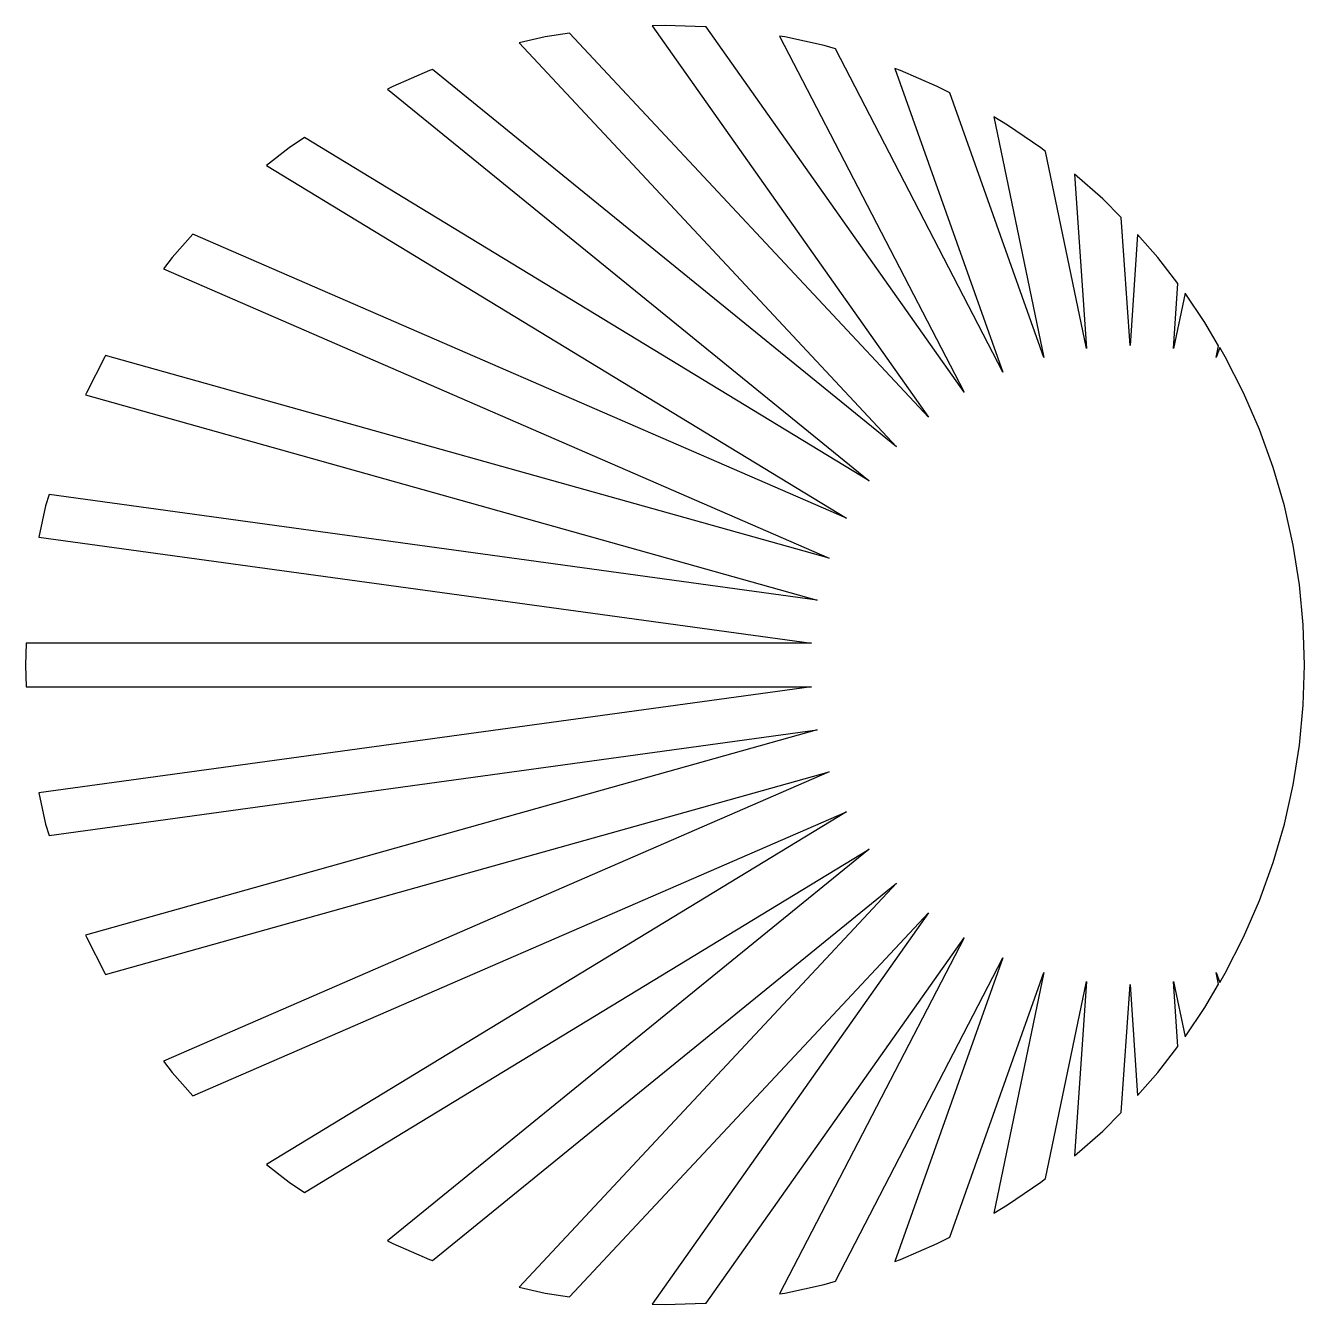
# Model space of a CAD drawing. Header units: metres. Extents: x -44 to 44, y -44 to 44.
import ezdxf

# ---------------------------------------------------------------- set-up
doc = ezdxf.new("R2010")
doc.units = ezdxf.units.M

msp = doc.modelspace()

# ---------------------------------------------------------------- linework, layer by layer
for p, q in [((0, 44), (-0.87523, 43.9725)), ((2.76277, 43.9132), (0, 44)), ((-8.24477, 43.2206), (-10.0424, 42.8188)), ((-6.56175, 43.4872), (-8.24477, 43.2206)), ((18.1284, 17.0505), (-6.56175, 43.4872)), ((-0.87523, 43.9725), (18.1284, 17.0505)), ((2.84419, 43.9055), (2.76277, 43.9132)), ((20.5793, 18.7805), (2.84419, 43.9055)), ((8.24477, 43.2206), (7.88602, 43.2775)), ((7.88602, 43.2775), (20.5793, 18.7805)), ((10.9424, 42.6176), (8.24477, 43.2206)), ((-10.0424, 42.8188), (15.9358, 15.0029)), ((11.7245, 42.3904), (10.9424, 42.6176)), ((23.243, 20.1607), (11.7245, 42.3904)), ((-16.1975, 40.9102), (-18.7343, 39.8124)), ((-15.9971, 40.9823), (-16.1975, 40.9102)), ((15.9358, 15.0029), (-15.9971, 40.9823)), ((16.1975, 40.9102), (15.8204, 41.0459)), ((15.8204, 41.0459), (23.243, 20.1607)), ((18.7343, 39.8124), (16.1975, 40.9102)), ((-18.7343, 39.8124), (-19.09, 39.6311)), ((-19.09, 39.6311), (14.0426, 12.6757)), ((19.5992, 39.3717), (18.7343, 39.8124)), ((26.0697, 21.1654), (19.5992, 39.3717)), ((23.5764, 37.1504), (22.6319, 37.709)), ((22.6319, 37.709), (26.0697, 21.1654)), ((25.8625, 35.5967), (23.5764, 37.1504)), ((-24.8174, 36.307), (-25.8625, 35.5967)), ((14.0426, 12.6757), (-24.8174, 36.307)), ((-25.8625, 35.5967), (-27.4273, 34.383)), ((26.1873, 35.3448), (25.8625, 35.5967)), ((29.007, 21.7758), (26.1873, 35.3448)), ((-27.4273, 34.383), (12.4839, 10.1124)), ((30.1201, 32.0746), (28.1859, 33.7798)), ((28.1859, 33.7798), (29.007, 21.7758)), ((31.3969, 30.7978), (30.1201, 32.0746)), ((32, 21.9805), (31.3969, 30.7978)), ((-32.491, 29.6478), (-33.9026, 28.0466)), ((12.4839, 10.1124), (-32.491, 29.6478)), ((32.522, 29.6126), (32, 21.9805)), ((33.9026, 28.0466), (32.522, 29.6126)), ((-33.9026, 28.0466), (-34.5156, 27.2564)), ((35.2988, 26.2466), (33.9026, 28.0466)), ((-34.5156, 27.2564), (11.2887, 7.36079)), ((34.993, 21.7758), (35.2988, 26.2466)), ((35.7848, 25.5859), (34.993, 21.7758)), ((37.1504, 23.5764), (35.7848, 25.5859)), ((38.0982, 21.9737), (37.1504, 23.5764)), ((-38.5575, 21.1972), (-39.8124, 18.7343)), ((-38.4916, 21.3086), (-38.5575, 21.1972)), ((11.2887, 7.36079), (-38.4916, 21.3086)), ((37.9303, 21.1654), (38.0982, 21.9737)), ((38.1728, 21.8477), (37.9303, 21.1654)), ((38.5575, 21.1972), (38.1728, 21.8477)), ((39.8124, 18.7343), (38.5575, 21.1972)), ((-39.8124, 18.7343), (-39.8784, 18.5816)), ((-39.8784, 18.5816), (10.4793, 4.47206)), ((40.9102, 16.1975), (39.8124, 18.7343)), ((41.8465, 13.5967), (40.9102, 16.1975)), ((42.6176, 10.9424), (41.8465, 13.5967)), ((-42.3864, 11.7383), (-42.6176, 10.9424)), ((10.4793, 4.47206), (-42.3864, 11.7383)), ((-42.6176, 10.9424), (-43.0948, 8.80745)), ((43.2206, 8.24477), (42.6176, 10.9424)), ((-43.0948, 8.80745), (10.0708, 1.5)), ((43.653, 5.51465), (43.2206, 8.24477)), ((43.9132, 2.76277), (43.653, 5.51465)), ((44, 0), (43.9132, 2.76277)), ((-43.9529, 1.5), (-44, 0)), ((10.0708, 1.5), (-43.9529, 1.5)), ((-44, 0), (-43.9529, -1.5)), ((43.9132, -2.76277), (44, 0)), ((-43.9529, -1.5), (10.0708, -1.5)), ((10.0708, -1.5), (-43.0948, -8.80745)), ((43.653, -5.51465), (43.9132, -2.76277)), ((-42.3864, -11.7383), (10.4793, -4.47206)), ((10.4793, -4.47206), (-39.8784, -18.5816)), ((43.2206, -8.24477), (43.653, -5.51465)), ((-38.4916, -21.3086), (11.2887, -7.36079)), ((11.2887, -7.36079), (-34.5156, -27.2564)), ((42.6176, -10.9424), (43.2206, -8.24477)), ((-43.0948, -8.80745), (-42.6176, -10.9424)), ((-32.491, -29.6478), (12.4839, -10.1124)), ((12.4839, -10.1124), (-27.4273, -34.383)), ((-42.6176, -10.9424), (-42.3864, -11.7383)), ((41.8465, -13.5967), (42.6176, -10.9424)), ((-24.8174, -36.307), (14.0426, -12.6757)), ((14.0426, -12.6757), (-19.09, -39.6311)), ((40.9102, -16.1975), (41.8465, -13.5967)), ((-15.9971, -40.9823), (15.9358, -15.0029)), ((15.9358, -15.0029), (-10.0424, -42.8188)), ((39.8124, -18.7343), (40.9102, -16.1975)), ((-6.56175, -43.4872), (18.1284, -17.0505)), ((18.1284, -17.0505), (-0.87523, -43.9725)), ((-39.8784, -18.5816), (-39.8124, -18.7343)), ((-39.8124, -18.7343), (-38.5575, -21.1972)), ((2.84419, -43.9055), (20.5793, -18.7805)), ((20.5793, -18.7805), (7.88602, -43.2775)), ((38.5575, -21.1972), (39.8124, -18.7343)), ((11.7245, -42.3904), (23.243, -20.1607)), ((23.243, -20.1607), (15.8204, -41.0459)), ((-38.5575, -21.1972), (-38.4916, -21.3086)), ((19.5992, -39.3717), (26.0697, -21.1654)), ((26.0697, -21.1654), (22.6319, -37.709)), ((26.1873, -35.3448), (29.007, -21.7758)), ((29.007, -21.7758), (28.1859, -33.7798)), ((31.3969, -30.7978), (32, -21.9805)), ((32, -21.9805), (32.522, -29.6126)), ((35.2988, -26.2466), (34.993, -21.7758)), ((34.993, -21.7758), (35.7848, -25.5859)), ((37.1504, -23.5764), (38.0982, -21.9737)), ((38.0982, -21.9737), (37.9303, -21.1654)), ((37.9303, -21.1654), (38.1728, -21.8477)), ((38.1728, -21.8477), (38.5575, -21.1972)), ((35.7848, -25.5859), (37.1504, -23.5764)), ((33.9026, -28.0466), (35.2988, -26.2466)), ((-34.5156, -27.2564), (-33.9026, -28.0466)), ((-33.9026, -28.0466), (-32.491, -29.6478)), ((32.522, -29.6126), (33.9026, -28.0466)), ((30.1201, -32.0746), (31.3969, -30.7978)), ((28.1859, -33.7798), (30.1201, -32.0746)), ((-27.4273, -34.383), (-25.8625, -35.5967)), ((-25.8625, -35.5967), (-24.8174, -36.307)), ((23.5764, -37.1504), (25.8625, -35.5967)), ((25.8625, -35.5967), (26.1873, -35.3448)), ((22.6319, -37.709), (23.5764, -37.1504)), ((18.7343, -39.8124), (19.5992, -39.3717)), ((-19.09, -39.6311), (-18.7343, -39.8124)), ((-18.7343, -39.8124), (-16.1975, -40.9102)), ((16.1975, -40.9102), (18.7343, -39.8124)), ((-16.1975, -40.9102), (-15.9971, -40.9823)), ((15.8204, -41.0459), (16.1975, -40.9102)), ((-10.0424, -42.8188), (-8.24477, -43.2206)), ((8.24477, -43.2206), (10.9424, -42.6176)), ((10.9424, -42.6176), (11.7245, -42.3904)), ((-8.24477, -43.2206), (-6.56175, -43.4872)), ((-0.87523, -43.9725), (0, -44)), ((0, -44), (2.76277, -43.9132)), ((2.76277, -43.9132), (2.84419, -43.9055)), ((7.88602, -43.2775), (8.24477, -43.2206))]:
    msp.add_line(p, q)

doc.saveas('drawing.dxf')
